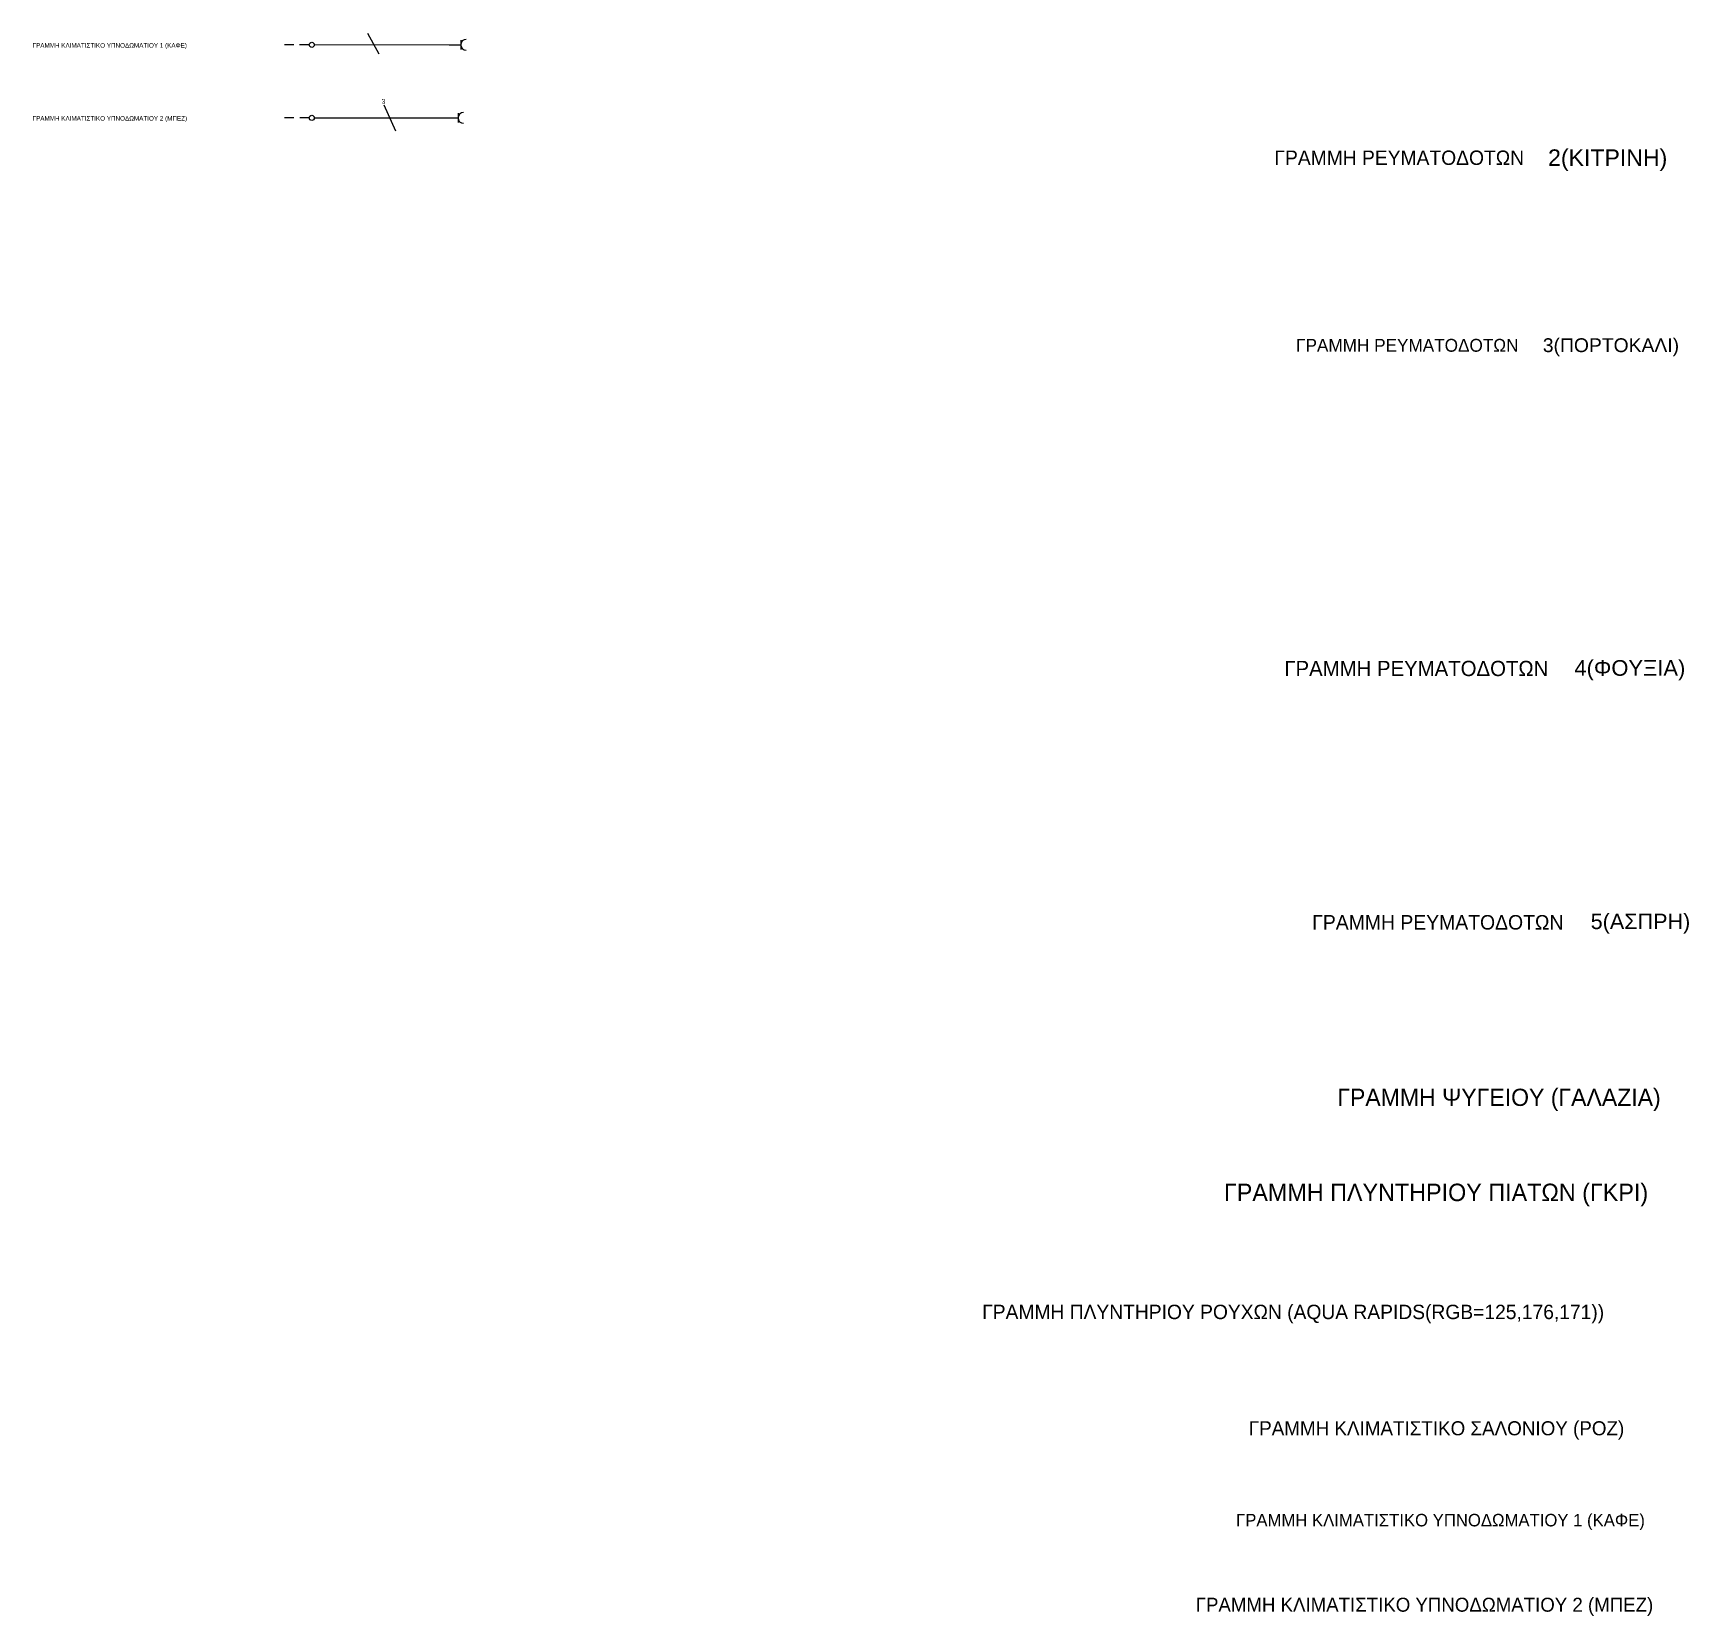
# Model space of a CAD drawing. Header units: millimetres. Extents: x 7471872 to 14943722, y 8344308 to 16688757.
# Drawn here: x 7471899.54 to 7471943.11, y 8344313.75 to 8344355.39 of the extents above; entities that cross this region are included whole.
import ezdxf

# ---------------------------------------------------------------- set-up
doc = ezdxf.new("R2010")
doc.units = ezdxf.units.MM
doc.layers.add('BUILD_FL001_USER', color=2, linetype='Continuous')
doc.styles.get("Standard").update_dxf_attribs({"font": 'arial.ttf'})
doc.styles.add('W4MS1', font='W4MS1.shx')

# ---------------------------------------------------------------- blocks, each defined once
blk = doc.blocks.new('sucko_for_monogramic')
for p, q in [((7471912.16, 8344376.961), (7471912.41, 8344376.961)), ((7471912.285, 8344376.658), (7471912.285, 8344376.961))]:
    blk.add_line(p, q)
blk.add_arc((7471912.285, 8344377.104), 0.143, 180, 0)

msp = doc.modelspace()

# ---------------------------------------------------------------- linework, layer by layer
for p, q in [((7471908.339, 8344355.39), (7471908.641, 8344354.841)), ((7471906.402, 8344355.081), (7471906.152, 8344355.081)), ((7471906.803, 8344355.081), (7471906.553, 8344355.081)), ((7471906.939, 8344355.086), (7471910.489, 8344355.083)), ((7471906.404, 8344353.16), (7471906.154, 8344353.16)), ((7471906.805, 8344353.16), (7471906.555, 8344353.16)), ((7471906.939, 8344353.165), (7471910.419, 8344353.16)), ((7471908.77, 8344353.505), (7471909.077, 8344352.82))]:
    msp.add_line(p, q)
at = {"layer": 'BUILD_FL001_USER', "color": 0}
for centre in [(7471906.872, 8344355.081), (7471906.872, 8344353.16)]:
    msp.add_circle(centre, 0.0674, dxfattribs=at)

# ---------------------------------------------------------------- block references
at = {"rotation": 270}
for p in [(-872466.169, 15816267.368), (-872466.239, 15816265.445)]:
    msp.add_blockref('sucko_for_monogramic', p, dxfattribs=at)

# ---------------------------------------------------------------- texts
msp.add_text('3', height=0.126, rotation=4.5389).set_placement((7471908.716, 8344353.529))
for s, height, p in [('2(ΚΙΤΡΙΝΗ)', 0.4348, (7471939.402, 8344351.896)), ('3(ΠΟΡΤΟΚΑΛΙ)', 0.36375, (7471939.264, 8344346.997)), ('4(ΦΟΥΞΙΑ)', 0.413, (7471940.095, 8344338.481)), ('5(ΑΣΠΡΗ)', 0.406, (7471940.524, 8344331.816))]:
    msp.add_text(s, height=height).set_placement(p)
at = {"layer": 'BUILD_FL001_USER', "color": 0, "style": 'W4MS1'}
for s, height, p in [('ΓΡΑΜΜΗ ΚΛΙΜΑΤΙΣΤΙΚΟ ΥΠΝΟΔΩΜΑΤΙΟΥ 1 (ΚΑΦΕ)', 0.12, (7471899.528, 8344355.007)), ('ΓΡΑΜΜΗ ΚΛΙΜΑΤΙΣΤΙΚΟ ΥΠΝΟΔΩΜΑΤΙΟΥ 2 (ΜΠΕΖ)', 0.12, (7471899.528, 8344353.087)), ('ΓΡΑΜΜΗ ΡΕΥΜΑΤΟΔΟΤΩΝ', 0.37882, (7471932.202, 8344351.922)), ('ΓΡΑΜΜΗ ΡΕΥΜΑΤΟΔΟΤΩΝ', 0.33752, (7471932.772, 8344347.007)), ('ΓΡΑΜΜΗ ΡΕΥΜΑΤΟΔΟΤΩΝ', 0.40065, (7471932.462, 8344338.473)), ('ΓΡΑΜΜΗ ΡΕΥΜΑΤΟΔΟΤΩΝ', 0.38124, (7471933.196, 8344331.804)), ('ΓΡΑΜΜΗ ΨΥΓΕΙΟΥ (ΓΑΛΑΖΙΑ)', 0.45303, (7471933.857, 8344327.163)), ('ΓΡΑΜΜΗ ΠΛΥΝΤΗΡΙΟΥ ΠΙΑΤΩΝ (ΓΚΡΙ)', 0.45904, (7471930.874, 8344324.659)), ('ΓΡΑΜΜΗ ΠΛΥΝΤΗΡΙΟΥ ΡΟΥΧΩΝ (AQUA RAPIDS(RGB=125,176,171))', 0.37849, (7471924.512, 8344321.554)), ('ΓΡΑΜΜΗ ΚΛΙΜΑΤΙΣΤΙΚΟ ΣΑΛΟΝΙΟΥ (ΡΟΖ)', 0.37013, (7471931.529, 8344318.497)), ('ΓΡΑΜΜΗ ΚΛΙΜΑΤΙΣΤΙΚΟ ΥΠΝΟΔΩΜΑΤΙΟΥ 1 (ΚΑΦΕ)', 0.32837, (7471931.193, 8344316.101)), ('ΓΡΑΜΜΗ ΚΛΙΜΑΤΙΣΤΙΚΟ ΥΠΝΟΔΩΜΑΤΙΟΥ 2 (ΜΠΕΖ)', 0.36699, (7471930.131, 8344313.856))]:
    msp.add_text(s, height=height, dxfattribs=at).set_placement(p)

doc.saveas('drawing.dxf')
